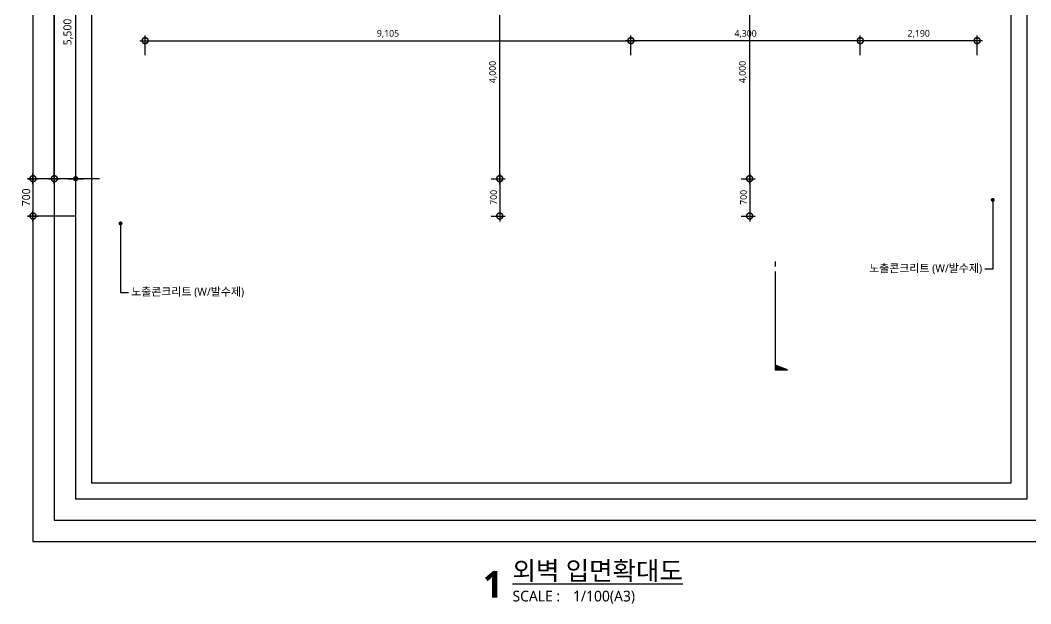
# Model space of a CAD drawing. Header units: millimetres. Extents: x 2568 to 292571, y 1285 to 27671.
# Drawn here: x 172657 to 191599, y 1285 to 12226 of the extents above; entities that cross this region are included whole.
import ezdxf
from ezdxf import colors
from ezdxf.entities.mleader import LeaderData, LeaderLine
from ezdxf.enums import TextEntityAlignment as Align
from ezdxf.math import Vec2, Vec3

# ---------------------------------------------------------------- set-up
doc = ezdxf.new("R2010")
doc.units = ezdxf.units.MM
doc.header["$LTSCALE"] = 200
doc.layers.get('DEFPOINTS').update_dxf_attribs({"color": 137})
for name, color, linetype in [('A-dim', 7, 'Continuous'), ('A-dims', 7, 'Continuous'), ('DIM-INT', 7, 'Continuous'), ('SYM', 6, 'Continuous'), ('TAG', 6, 'Continuous')]:
    doc.layers.add(name, color=color, linetype=linetype)
doc.layers.add('NOPLOT', color=191, linetype='Continuous', plot=False)
doc.styles.add('$0$스타일1', font='malgun.ttf')
doc.styles.add('T1', font='malgun.ttf')
doc.styles.add('TEXT', font='malgun.ttf')
doc.styles.add('맑은고딕', font='malgun.ttf')
doc.styles.add('스타일1', font='malgun.ttf')
doc.styles.add('스타일2', font='malgunbd.ttf')
doc.dimstyles.new('CJA', dxfattribs={"dimscale": 300, "dimtxt": 2.7, "dimasz": 1, "dimexe": 2, "dimexo": 3, "dimgap": 1, "dimtad": 1, "dimdec": 0, "dimzin": 1, "dimdsep": 46, "dimlunit": 6, "dimtxsty": '$0$스타일1', "dimblk": 'CJDOT', "dimcen": 0.09, "dimdle": 1, "dimclrd": 256, "dimclre": 256, "dimclrt": 3, "dimadec": 0, "dimazin": 0, "dimtfac": 1, "dimtdec": 0, "dimtix": 1, "dimtmove": 2, "dimatfit": 3, "dimldrblk": 'CJDOT', "dimfxl": 1, "dimtolj": 1, "dimtzin": 1, "dimarcsym": 0})
doc.dimstyles.new('GAUN-50', dxfattribs={"dimscale": 50, "dimtxt": 3, "dimasz": 1, "dimexe": 2, "dimexo": 3, "dimgap": 1, "dimtad": 1, "dimdec": 0, "dimzin": 1, "dimdsep": 46, "dimlunit": 6, "dimtxsty": '스타일1', "dimblk": 'GAUN-DOT', "dimcen": -2, "dimdle": 2, "dimclrd": 256, "dimclre": 256, "dimclrt": 3, "dimadec": 0, "dimazin": 0, "dimtfac": 1, "dimtdec": 0, "dimtix": 1, "dimtmove": 2, "dimatfit": 3, "dimldrblk": 'DOTSMALL', "dimfxl": 1, "dimtolj": 1, "dimtzin": 1, "dimarcsym": 0})
doc.dimstyles.new('HDA-P(N100)', dxfattribs={"dimscale": 50, "dimtxt": 3, "dimasz": 1, "dimexe": 2, "dimexo": 2, "dimgap": 1, "dimtad": 1, "dimdec": 0, "dimzin": 1, "dimdsep": 46, "dimlunit": 6, "dimtxsty": 'T1', "dimblk": 'Z_DOT', "dimcen": 1, "dimclrd": 256, "dimclrt": 3, "dimadec": 0, "dimazin": 0, "dimtfac": 1, "dimtdec": 0, "dimtix": 1, "dimtmove": 2, "dimatfit": 3, "dimldrblk": 'DOT', "dimfxl": 1, "dimtolj": 1, "dimtzin": 1, "dimarcsym": 0})

# ---------------------------------------------------------------- blocks, each defined once
blk = doc.blocks.new('*U13')
at = {"linetype": 'ByBlock', "lineweight": -2}
h = blk.add_hatch(color=0, dxfattribs=at)
h.paths.add_polyline_path([(0, 300, 0.198912), (-212, 212), (0, 424)])
h.paths.add_polyline_path([(-212, -212), (-424, 0), (-212, 212, 0.414214)])
h.paths.add_polyline_path([(-212, -212, 0.198912), (0, -300), (0, -424)])
blk.add_hatch(color=0, dxfattribs=at).paths.add_polyline_path([(-250, -18545), (0, -18445), (0, -18545)])
at = {"color": 0, "linetype": 'ByBlock', "lineweight": -2}
blk.add_lwpolyline([(0, 300, 1), (0, -300, 1), (0, 300), (0, 424), (-424, 0), (0, -424), (0, -300), (0, -424)], format="xyb", dxfattribs=at)
for points in [[(0, -300), (0, -972)], [(0, -1072), (0, -1172)], [(0, -16529), (0, -18545), (-250, -18545), (0, -18445)], [(0, -16329), (0, -16429)]]:
    blk.add_lwpolyline(points, dxfattribs=at)
at = {"color": 6, "style": 'TEXT', "width": 0.9}
blk.add_attdef('상세번호', text='', height=225, dxfattribs=at).set_placement((0, 0), align=Align.MIDDLE_CENTER)
blk = doc.blocks.new('dwgtitle')
at = {"layer": 'SYM', "color": 3, "style": '스타일1'}
blk.add_text('SCALE :', height=4, dxfattribs=at).set_placement((12.25, -1.4))
for tag, p, height in [('%%UTITLE', (12.25, 6.59), 7), ('1/100', (34.89, -1.4), 4)]:
    blk.add_attdef(tag, p, '', height=height, dxfattribs=at)
at = {"layer": 'SYM', "color": 6, "style": '스타일2'}
blk.add_attdef('A', text='', height=10, dxfattribs=at).set_placement((4.89, 5), align=Align.MIDDLE)
blk = doc.blocks.new('_DotSmall')
at = {"color": 0, "linetype": 'ByBlock', "const_width": 0.5}
blk.add_lwpolyline([(-0.0625, 0, 1), (0.0625, 0, 1)], format="xyb", close=True, dxfattribs=at)
blk = doc.blocks.new('*D227')
at = {"layer": 'DEFPOINTS', "color": 0, "transparency": 16777216}
for p in [(184103, 11842), (174998, 11422), (184103, 11422)]:
    blk.add_point(p, dxfattribs=at)
at = {"layer": 'DIM-INT', "color": 7, "lineweight": -2, "transparency": 16777216}
for p, q in [((174998, 11572), (174998, 11942)), ((184103, 11572), (184103, 11942)), ((174898, 11842), (184203, 11842))]:
    blk.add_line(p, q, dxfattribs=at)
at = {"layer": 'DIM-INT', "color": 7, "lineweight": -2, "transparency": 16777216, "xscale": 225, "yscale": 225, "zscale": 225, "rotation": 180}
blk.add_blockref('_DotSmall', (174998, 11842), dxfattribs=at)
at = {"layer": 'DIM-INT', "color": 7, "lineweight": -2, "transparency": 16777216, "xscale": 225, "yscale": 225, "zscale": 225}
blk.add_blockref('_DotSmall', (184103, 11842), dxfattribs=at)
at = {"layer": 'DIM-INT', "color": 3, "transparency": 16777216, "insert": (179550, 11968), "char_height": 125, "attachment_point": 5, "style": '스타일1'}
blk.add_mtext('\\A1;9,105', dxfattribs=at)
blk = doc.blocks.new('CJDOT')
blk.add_line((-2, 0), (2, 0))
at = {"const_width": 0.5}
blk.add_lwpolyline([(-0.25, 0, 1), (0.25, 0, 1)], format="xyb", close=True, dxfattribs=at)
blk = doc.blocks.new('GAUN-DOT')
at = {"linetype": 'ByBlock'}
for p, q in [((2, 0), (-2, 0)), ((0, -2), (0, 2))]:
    blk.add_line(p, q, dxfattribs=at)
at = {"const_width": 2.25}
blk.add_lwpolyline([(0, 0.28125, 1), (0, -0.28125, 1)], format="xyb", close=True, dxfattribs=at)
blk = doc.blocks.new('*D221')
at = {"layer": 'A-dim', "lineweight": -2, "transparency": 16777216}
for p, q in [((174096, 20355), (172796, 20355)), ((172896, 20305), (172896, 9305)), ((174096, 9255), (172796, 9255))]:
    blk.add_line(p, q, dxfattribs=at)
at = {"layer": 'DEFPOINTS', "color": 0, "transparency": 16777216}
for p in [(174246, 20355), (172896, 9255), (174246, 9255)]:
    blk.add_point(p, dxfattribs=at)
at = {"layer": 'A-dim', "lineweight": -2, "transparency": 16777216, "xscale": 50, "yscale": 50, "zscale": 50}
for p, rotation in [((172896, 20355), 90), ((172896, 9255), 270)]:
    blk.add_blockref('GAUN-DOT', p, dxfattribs=dict(at, rotation=rotation))
at = {"layer": 'A-dim', "color": 3, "transparency": 16777216, "insert": (172755, 14805), "char_height": 150, "attachment_point": 5, "rotation": 90, "style": '스타일1'}
blk.add_mtext('\\A1;11,100', dxfattribs=at)
blk = doc.blocks.new('Z_DOT')
at = {"layer": 'A-dims', "color": 0}
for p, q in [((-3, 0), (3, 0)), ((0, -3), (0, 3))]:
    blk.add_line(p, q, dxfattribs=at)
for radius in [0.75, 0.375]:
    blk.add_circle((0, 0), radius, dxfattribs=at)
blk = doc.blocks.new('*D222')
at = {"layer": 'A-dim', "color": 0, "lineweight": -2, "transparency": 16777216}
for p, q in [((174146, 14755), (173596, 14755)), ((174146, 9255), (173596, 9255))]:
    blk.add_line(p, q, dxfattribs=at)
at = {"layer": 'A-dim', "lineweight": -2, "transparency": 16777216}
blk.add_line((173696, 14705), (173696, 9305), dxfattribs=at)
at = {"layer": 'DEFPOINTS', "color": 0, "transparency": 16777216}
for p in [(174246, 14755), (173696, 9255), (174246, 9255)]:
    blk.add_point(p, dxfattribs=at)
at = {"layer": 'A-dim', "lineweight": -2, "transparency": 16777216, "xscale": 50, "yscale": 50, "zscale": 50}
for p, rotation in [((173696, 14755), 90), ((173696, 9255), 270)]:
    blk.add_blockref('Z_DOT', p, dxfattribs=dict(at, rotation=rotation))
at = {"layer": 'A-dim', "color": 3, "transparency": 16777216, "insert": (173555, 12005), "char_height": 150, "attachment_point": 5, "rotation": 90, "style": 'T1'}
blk.add_mtext('\\A1;5,500', dxfattribs=at)
blk = doc.blocks.new('_DOT')
at = {"color": 0, "linetype": 'ByBlock'}
blk.add_line((-0.5, 0), (-1, 0), dxfattribs=at)
at = {"color": 0, "linetype": 'ByBlock', "const_width": 0.5}
blk.add_lwpolyline([(-0.25, 0, 1), (0.25, 0, 1)], format="xyb", close=True, dxfattribs=at)
blk = doc.blocks.new('*D223')
at = {"layer": 'A-dim', "lineweight": -2, "transparency": 16777216}
for p, q in [((173696, 9255), (172796, 9255)), ((172896, 9205), (172896, 8605)), ((173696, 8555), (172796, 8555))]:
    blk.add_line(p, q, dxfattribs=at)
at = {"layer": 'DEFPOINTS', "color": 0, "transparency": 16777216}
for p in [(173846, 9255), (172896, 8555), (173846, 8555)]:
    blk.add_point(p, dxfattribs=at)
at = {"layer": 'A-dim', "lineweight": -2, "transparency": 16777216, "xscale": 50, "yscale": 50, "zscale": 50}
for p, rotation in [((172896, 9255), 90), ((172896, 8555), 270)]:
    blk.add_blockref('GAUN-DOT', p, dxfattribs=dict(at, rotation=rotation))
at = {"layer": 'A-dim', "color": 3, "transparency": 16777216, "insert": (172768, 8905), "char_height": 150, "attachment_point": 5, "rotation": 90, "style": '스타일1'}
blk.add_mtext('\\A1;700', dxfattribs=at)
blk = doc.blocks.new('*D224')
at = {"layer": 'A-dim', "lineweight": -2, "transparency": 16777216}
for p, q in [((174096, 19255), (173196, 19255)), ((173296, 9305), (173296, 19205)), ((174096, 9255), (173196, 9255))]:
    blk.add_line(p, q, dxfattribs=at)
at = {"layer": 'DEFPOINTS', "color": 0, "transparency": 16777216}
for p in [(173296, 19255), (174246, 19255), (174246, 9255)]:
    blk.add_point(p, dxfattribs=at)
at = {"layer": 'A-dim', "lineweight": -2, "transparency": 16777216, "xscale": 50, "yscale": 50, "zscale": 50}
for p, rotation in [((173296, 19255), 90), ((173296, 9255), 270)]:
    blk.add_blockref('GAUN-DOT', p, dxfattribs=dict(at, rotation=rotation))
at = {"layer": 'A-dim', "color": 3, "transparency": 16777216, "insert": (173155, 14255), "char_height": 150, "attachment_point": 5, "rotation": 90, "style": '스타일1'}
blk.add_mtext('\\A1;10,000', dxfattribs=at)
blk = doc.blocks.new('*D230')
at = {"layer": 'DEFPOINTS', "color": 0, "transparency": 16777216}
for p in [(181336, 13255), (181645, 13255), (181336, 9255)]:
    blk.add_point(p, dxfattribs=at)
at = {"layer": 'DIM-INT', "color": 7, "lineweight": -2, "transparency": 16777216}
for p, q in [((181645, 9155), (181645, 13355)), ((181486, 13255), (181745, 13255)), ((181486, 9255), (181745, 9255))]:
    blk.add_line(p, q, dxfattribs=at)
at = {"layer": 'DIM-INT', "color": 7, "lineweight": -2, "transparency": 16777216, "xscale": 225, "yscale": 225, "zscale": 225}
for p, rotation in [((181645, 13255), 90), ((181645, 9255), 270)]:
    blk.add_blockref('_DotSmall', p, dxfattribs=dict(at, rotation=rotation))
at = {"layer": 'DIM-INT', "color": 3, "transparency": 16777216, "insert": (181520, 11255), "char_height": 125, "attachment_point": 5, "rotation": 90, "style": '스타일1'}
blk.add_mtext('\\A1;4,000', dxfattribs=at)
blk = doc.blocks.new('*D228')
at = {"layer": 'DEFPOINTS', "color": 0, "transparency": 16777216}
for p in [(181336, 9255), (181336, 8555), (181645, 8555)]:
    blk.add_point(p, dxfattribs=at)
at = {"layer": 'DIM-INT', "color": 7, "lineweight": -2, "transparency": 16777216}
for p, q in [((181645, 9355), (181645, 8455)), ((181486, 9255), (181745, 9255)), ((181486, 8555), (181745, 8555))]:
    blk.add_line(p, q, dxfattribs=at)
at = {"layer": 'DIM-INT', "color": 7, "lineweight": -2, "transparency": 16777216, "xscale": 225, "yscale": 225, "zscale": 225}
for p, rotation in [((181645, 9255), 90), ((181645, 8555), 270)]:
    blk.add_blockref('_DotSmall', p, dxfattribs=dict(at, rotation=rotation))
at = {"layer": 'DIM-INT', "color": 3, "transparency": 16777216, "insert": (181530, 8905), "char_height": 125, "attachment_point": 5, "rotation": 90, "style": '스타일1'}
blk.add_mtext('\\A1;700', dxfattribs=at)
blk = doc.blocks.new('*D241')
at = {"layer": 'DEFPOINTS', "color": 0, "transparency": 16777216}
for p in [(186021, 13255), (186330, 13255), (186021, 9255)]:
    blk.add_point(p, dxfattribs=at)
at = {"layer": 'DIM-INT', "color": 7, "lineweight": -2, "transparency": 16777216}
for p, q in [((186330, 9155), (186330, 13355)), ((186171, 13255), (186430, 13255)), ((186171, 9255), (186430, 9255))]:
    blk.add_line(p, q, dxfattribs=at)
at = {"layer": 'DIM-INT', "color": 7, "lineweight": -2, "transparency": 16777216, "xscale": 225, "yscale": 225, "zscale": 225}
for p, rotation in [((186330, 13255), 90), ((186330, 9255), 270)]:
    blk.add_blockref('_DotSmall', p, dxfattribs=dict(at, rotation=rotation))
at = {"layer": 'DIM-INT', "color": 3, "transparency": 16777216, "insert": (186205, 11255), "char_height": 125, "attachment_point": 5, "rotation": 90, "style": '스타일1'}
blk.add_mtext('\\A1;4,000', dxfattribs=at)
blk = doc.blocks.new('*D242')
at = {"layer": 'DEFPOINTS', "color": 0, "transparency": 16777216}
for p in [(186021, 9255), (186021, 8555), (186330, 8555)]:
    blk.add_point(p, dxfattribs=at)
at = {"layer": 'DIM-INT', "color": 7, "lineweight": -2, "transparency": 16777216}
for p, q in [((186330, 9355), (186330, 8455)), ((186171, 9255), (186430, 9255)), ((186171, 8555), (186430, 8555))]:
    blk.add_line(p, q, dxfattribs=at)
at = {"layer": 'DIM-INT', "color": 7, "lineweight": -2, "transparency": 16777216, "xscale": 225, "yscale": 225, "zscale": 225}
for p, rotation in [((186330, 9255), 90), ((186330, 8555), 270)]:
    blk.add_blockref('_DotSmall', p, dxfattribs=dict(at, rotation=rotation))
at = {"layer": 'DIM-INT', "color": 3, "transparency": 16777216, "insert": (186215, 8905), "char_height": 125, "attachment_point": 5, "rotation": 90, "style": '스타일1'}
blk.add_mtext('\\A1;700', dxfattribs=at)
blk = doc.blocks.new('*D246')
at = {"layer": 'DEFPOINTS', "color": 0, "transparency": 16777216}
for p in [(188403, 11842), (188403, 11422), (190593, 11422)]:
    blk.add_point(p, dxfattribs=at)
at = {"layer": 'DIM-INT', "color": 7, "lineweight": -2, "transparency": 16777216}
for p, q in [((188403, 11572), (188403, 11942)), ((190593, 11572), (190593, 11942)), ((190693, 11842), (188303, 11842))]:
    blk.add_line(p, q, dxfattribs=at)
at = {"layer": 'DIM-INT', "color": 7, "lineweight": -2, "transparency": 16777216, "xscale": 225, "yscale": 225, "zscale": 225, "rotation": 180}
blk.add_blockref('_DotSmall', (188403, 11842), dxfattribs=at)
at = {"layer": 'DIM-INT', "color": 7, "lineweight": -2, "transparency": 16777216, "xscale": 225, "yscale": 225, "zscale": 225}
blk.add_blockref('_DotSmall', (190593, 11842), dxfattribs=at)
at = {"layer": 'DIM-INT', "color": 3, "transparency": 16777216, "insert": (189498, 11968), "char_height": 125, "attachment_point": 5, "style": '스타일1'}
blk.add_mtext('\\A1;2,190', dxfattribs=at)
blk = doc.blocks.new('*D405')
at = {"layer": 'DEFPOINTS', "color": 0, "transparency": 16777216}
for p in [(184103, 11842), (184103, 11422), (188403, 11422)]:
    blk.add_point(p, dxfattribs=at)
at = {"layer": 'DIM-INT', "color": 7, "lineweight": -2, "transparency": 16777216}
for p, q in [((184103, 11572), (184103, 11942)), ((188403, 11572), (188403, 11942)), ((188503, 11842), (184003, 11842))]:
    blk.add_line(p, q, dxfattribs=at)
at = {"layer": 'DIM-INT', "color": 7, "lineweight": -2, "transparency": 16777216, "xscale": 225, "yscale": 225, "zscale": 225, "rotation": 180}
blk.add_blockref('_DotSmall', (184103, 11842), dxfattribs=at)
at = {"layer": 'DIM-INT', "color": 7, "lineweight": -2, "transparency": 16777216, "xscale": 225, "yscale": 225, "zscale": 225}
blk.add_blockref('_DotSmall', (188403, 11842), dxfattribs=at)
at = {"layer": 'DIM-INT', "color": 3, "transparency": 16777216, "insert": (186253, 11967), "char_height": 125, "attachment_point": 5, "style": '스타일1'}
blk.add_mtext('\\A1;4,300', dxfattribs=at)

msp = doc.modelspace()

# ---------------------------------------------------------------- linework, layer by layer
at = {"layer": 'NOPLOT'}
for points in [[(172895.6, 2455.2), (192329, 2455.2), (192329, 26696.5), (172895.6, 26696.5)], [(173295.6, 2855.2), (191929, 2855.2), (191929, 26296.5), (173295.6, 26296.5)], [(173695.6, 3255.2), (191529, 3255.2), (191529, 25896.5), (173695.6, 25896.5)], [(173995.6, 3555.2), (191229, 3555.2), (191229, 25596.5), (173995.6, 25596.5)]]:
    msp.add_lwpolyline(points, close=True, dxfattribs=at)

# ---------------------------------------------------------------- block references
at = {"layer": 'SYM', "xscale": 50, "yscale": 50, "zscale": 50}
msp.add_blockref('dwgtitle', (181272.2, 1399.3), dxfattribs=at).add_auto_attribs({'%%UTITLE': '%%u외벽 입면확대도', '1/100': '1/100(A3)', 'A': '1'})
at = {"layer": 'TAG'}
ref = msp.add_blockref('*U13', (186808.3, 22667.8), dxfattribs=dict(at, xscale=-0.916666666670472, yscale=0.916666666670472, zscale=0.916666666670472))
ref.add_attrib('상세번호', '2', dxfattribs={"layer": '0', "color": 6, "height": 206.3, "style": 'TEXT', "width": 0.9}).set_placement((186811.2, 22667.8), align=Align.MIDDLE_CENTER)

# ---------------------------------------------------------------- dimensions: what is measured, and where the dimension line sits
at = {"layer": 'A-dim'}
for base, p1, p2, angle, dimstyle, picture, middle in [((172895.6, 9255.2), (174245.6, 20355.2), (174245.6, 9255.2), 270, 'GAUN-50', '*D221', (172755.1, 14805.2)), ((173295.6, 19255.2), (174245.6, 9255.2), (174245.6, 19255.2), 90, 'GAUN-50', '*D224', (173155.1, 14255.2)), ((173695.6, 9255.2), (174245.6, 14755.2), (174245.6, 9255.2), 270, 'HDA-P(N100)', '*D222', (173555.5, 12005.2)), ((172895.6, 8555.2), (173845.6, 9255.2), (173845.6, 8555.2), 270, 'GAUN-50', '*D223', (172768.1, 8905.2))]:
    dim = msp.add_linear_dim(base=base, p1=p1, p2=p2, angle=angle, dimstyle=dimstyle, dxfattribs=at)
    dim.commit()
    dim.dimension.update_dxf_attribs({"geometry": picture, "text_midpoint": middle})
at = {"layer": 'DIM-INT'}
for base, p1, p2, angle, picture, middle in [((181644.6, 13255.2), (181335.8, 9255.2), (181335.8, 13255.2), 90, '*D230', (181519.5, 11255.2)), ((186329.8, 13255.2), (186021, 9255.2), (186021, 13255.2), 90, '*D241', (186204.7, 11255.2)), ((184102.8, 11842.3), (188402.8, 11421.9), (184102.8, 11421.9), 180, '*D405', (186252.8, 11967.3)), ((188402.8, 11842.3), (190592.8, 11421.9), (188402.8, 11421.9), 180, '*D246', (189497.8, 11967.7)), ((181644.6, 8555.2), (181335.8, 9255.2), (181335.8, 8555.2), 270, '*D228', (181530, 8905.2)), ((186329.8, 8555.2), (186021, 9255.2), (186021, 8555.2), 270, '*D242', (186215.2, 8905.2))]:
    dim = msp.add_linear_dim(base=base, p1=p1, p2=p2, angle=angle, dimstyle='CJA', override={"dimscale": 50, "dimtxt": 2.5, "dimasz": 4.5, "dimtxsty": '스타일1', "dimblk1": 'DotSmall', "dimblk2": 'DotSmall', "dimsah": 1, "dimdle": 2, "dimclrd": 7, "dimclre": 7}, dxfattribs=at)
    dim.commit()
    dim.dimension.update_dxf_attribs({"geometry": picture, "text_midpoint": middle})
dim = msp.add_linear_dim(base=(184102.8, 11842.3), p1=(174997.8, 11421.9), p2=(184102.8, 11421.9), dimstyle='CJA', override={"dimscale": 50, "dimtxt": 2.5, "dimasz": 4.5, "dimtxsty": '스타일1', "dimblk1": 'DotSmall', "dimblk2": 'DotSmall', "dimsah": 1, "dimdle": 2, "dimclrd": 7, "dimclre": 7}, dxfattribs=at)
dim.commit()
dim.dimension.update_dxf_attribs({"geometry": '*D227', "text_midpoint": (179550.3, 11967.7)})

# ---------------------------------------------------------------- leaders
at = {"layer": 'TAG', "color": 3}
ml = msp.add_multileader_mtext('Standard', dxfattribs=at)
ml.set_content('노출콘크리트 (W/발수제)', color=3, style='맑은고딕')
ml.set_leader_properties(color=6)
ml.set_arrow_properties(name='DOT')
ml.build(insert=Vec2(0, 0))
ml.multileader.update_dxf_attribs({"dogleg_length": 3, "arrow_head_size": 75})
ctx = ml.context
ctx.base_point, ctx.char_height, ctx.arrow_head_size, ctx.landing_gap_size, ctx.plane_origin = Vec3(188303.5, 7558.8), 150, 75, 50, Vec3(191752.8, 10394.6)
ctx.text_align_type = 2
notes = []
notes.append((ctx, [(0, (1, 1, 0), (190886.8, 7558.8), (-1, 0), 150, [(0, [(190886.8, 8856.3)], 0, [])])]))
ctx.mtext.insert, ctx.mtext.width, ctx.mtext.alignment, ctx.mtext.flow_direction = Vec3(190686.8, 7650.8), 3010.616, 3, 5
ml = msp.add_multileader_mtext('Standard', dxfattribs=at)
ml.set_content('노출콘크리트 (W/발수제)', color=3, style='맑은고딕')
ml.set_leader_properties(color=6)
ml.set_arrow_properties(name='DOT')
ml.build(insert=Vec2(0, 0))
ml.multileader.update_dxf_attribs({"dogleg_length": 3, "arrow_head_size": 75})
ctx = ml.context
ctx.base_point, ctx.char_height, ctx.arrow_head_size, ctx.landing_gap_size, ctx.plane_origin = Vec3(174687, 7119), 150, 75, 50, Vec3(173670.9, 9954.8)
notes.append((ctx, [(0, (1, 1, 0), (174537, 7119), (1, 0), 150, [(0, [(174537, 8416.6)], 0, [])])]))
ctx.mtext.insert, ctx.mtext.width, ctx.mtext.flow_direction = Vec3(174737, 7211.1), 3010.616, 5
for ctx, leaders in notes:
    for number, flags, end, landing, length, lines in leaders:
        leader = LeaderData()
        leader.index, (leader.has_last_leader_line, leader.has_dogleg_vector, leader.attachment_direction) = number, flags
        leader.last_leader_point, leader.dogleg_vector, leader.dogleg_length = Vec3(end), Vec3(landing), length
        for number, points, colour, breaks in lines:
            line = LeaderLine()
            line.index, line.vertices, line.color, line.breaks = number, Vec3.list(points), colors.encode_raw_color(colour), breaks
            leader.lines.append(line)
        ctx.leaders.append(leader)

doc.saveas('drawing.dxf')
